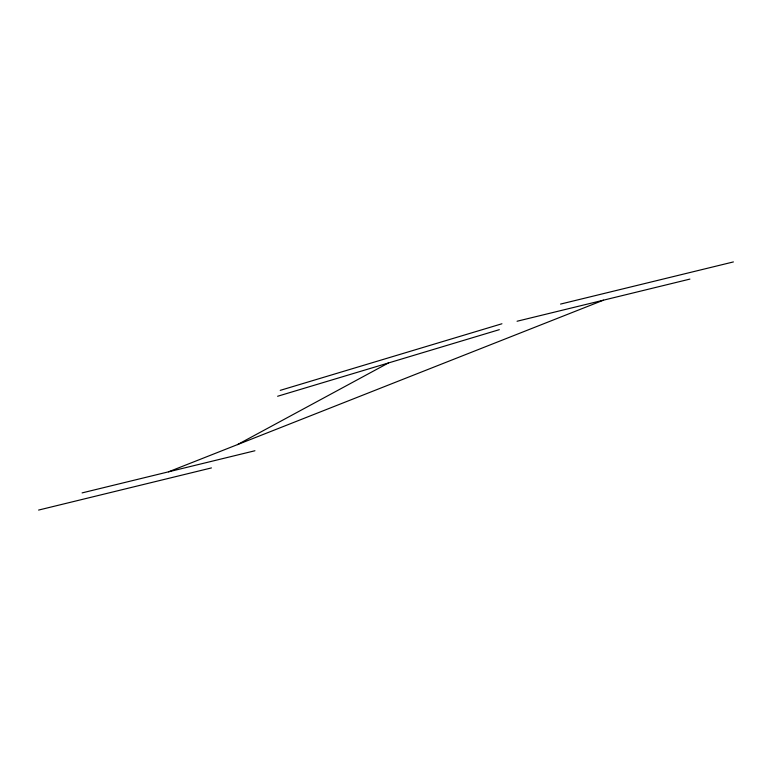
<?xml version="1.0" encoding="UTF-8"?>
<svg xmlns="http://www.w3.org/2000/svg" width="772" height="772" viewBox="0 0 772 772"><rect width="100%" height="100%" fill="white"/><g stroke="black" fill="none" stroke-linecap="round" stroke-linejoin="round"><path stroke-width="1.16" d="M237.448 444.624L388.47 362.956M168.518 471.827L603.482 300.173M280.236 390.362L501.935 323.767M277.621 396.258L499.32 329.663M560.559 304.081L733.4 261.93M517.066 321.248L689.907 279.097M82.093 492.903L254.934 450.752M38.6 510.07L211.441 467.919"/></g></svg>
